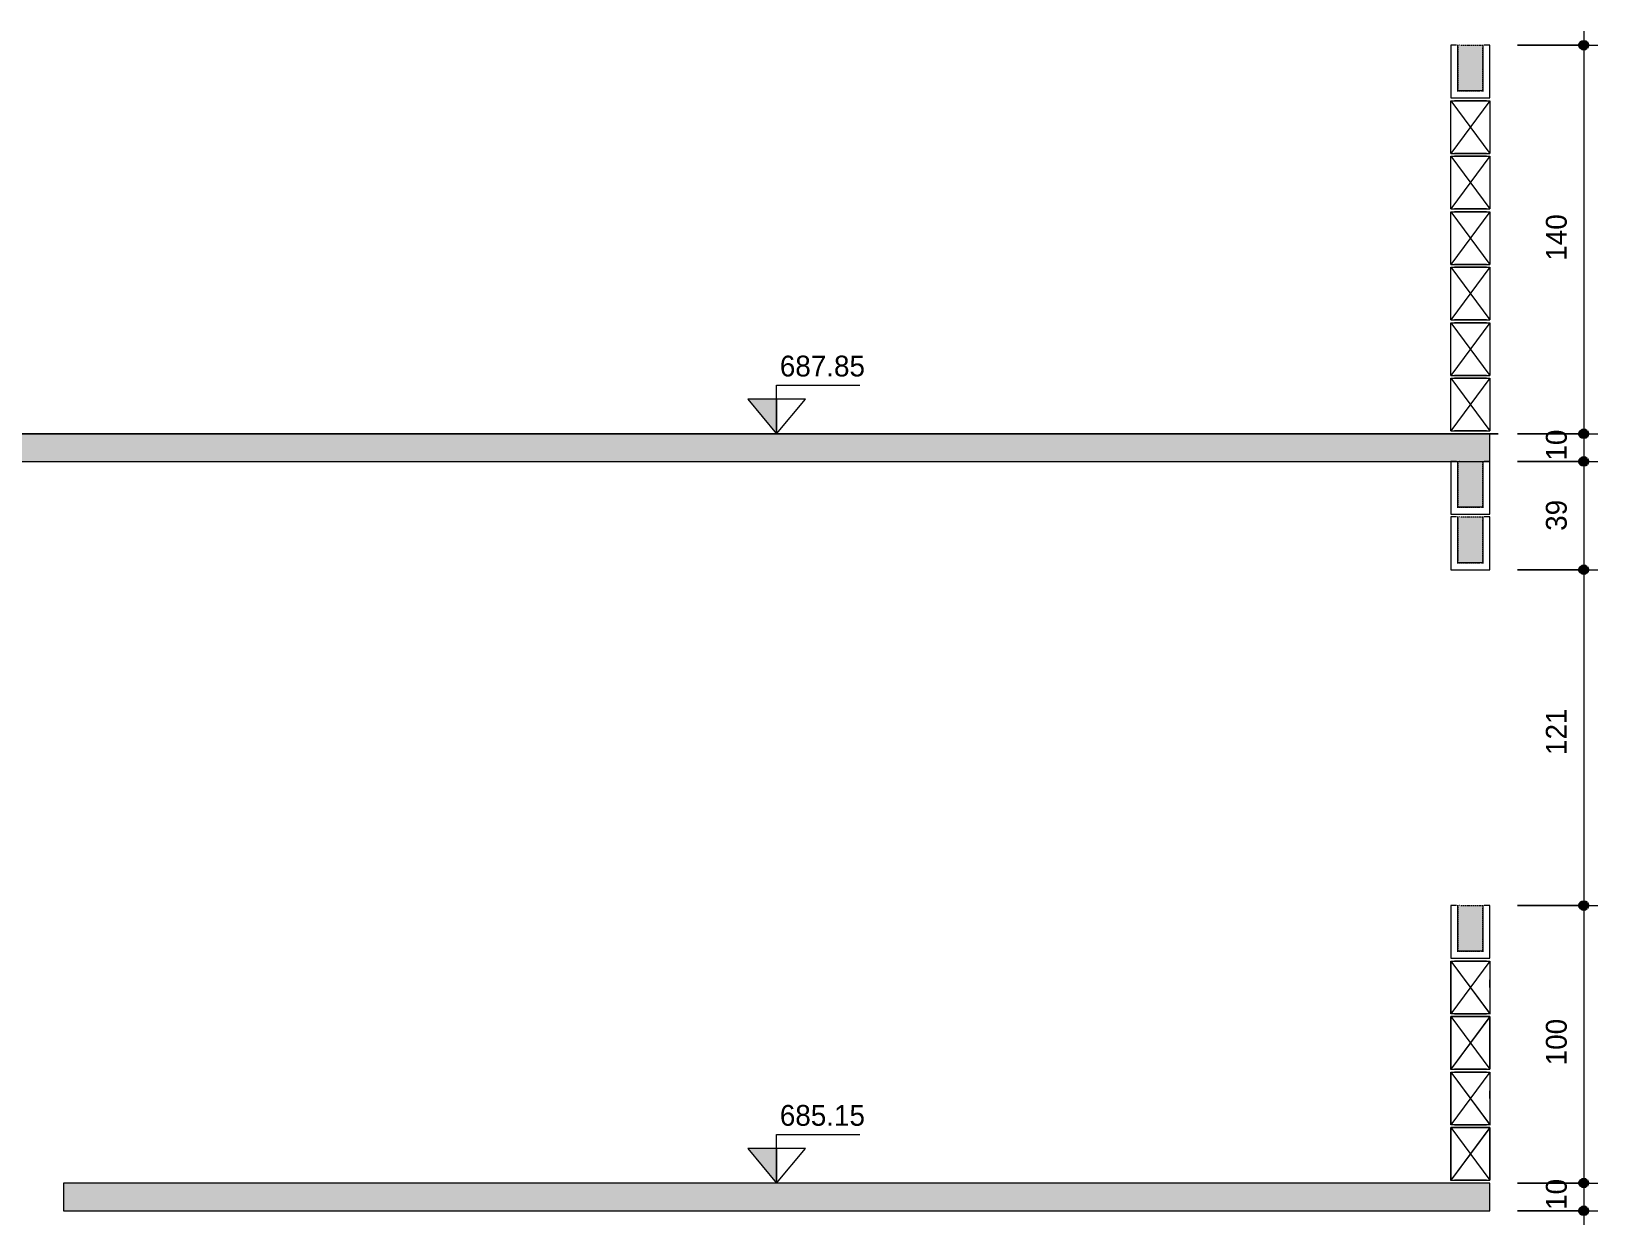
# Model space of a CAD drawing. Header units: centimetres. Extents: x 170 to 15941, y -2277 to 8860.
# Drawn here: x 13114 to 13679, y 1875 to 2305 of the extents above; entities that cross this region are included whole.
import ezdxf

# ---------------------------------------------------------------- set-up
doc = ezdxf.new("R2010")
doc.units = ezdxf.units.CM
doc.linetypes.add('Pontilhada', pattern=[0.6, 0, -0.6])
for name, color, linetype, lineweight, true_color in [('A-ANNO-DIMS-1', 1, 'Continuous', 9, 0xff0000), ('A-FLOR-1', 251, 'Continuous', 9, 0x505050), ('ARQ', 9, 'Continuous', 9, 0xc0c0c0), ('GAR-ARQ-EX-1007-COBB2-R03-LIMPA_dwg-1', 9, 'Continuous', 9, 0xc0c0c0), ('S-BEAM-3', 7, 'Pontilhada', 9, 0xffffff), ('S-BEAM-4', 9, 'Pontilhada', 9, 0xc0c0c0)]:
    doc.layers.add(name, color=color, linetype=linetype, lineweight=lineweight, true_color=true_color)
for name, color, linetype, lineweight in [('A-ANNO-DIMS-50', 7, 'Continuous', 9), ('A-FLOR-2', 7, 'Continuous', 20), ('G-ANNO-DIMS', 7, 'Continuous', 9), ('G-ANNO-TEXT', 7, 'Continuous', 9), ('S-BEAM', 7, 'Continuous', 9), ('S-BEAM-1', 7, 'Continuous', 13)]:
    doc.layers.add(name, color=color, linetype=linetype, lineweight=lineweight)
doc.styles.add('Bahnschrift_7', font='', dxfattribs={"height": 7.5})
doc.styles.get('Bahnschrift_7').set_extended_font_data('Bahnschrift')
doc.dimstyles.new('COTA_LINEAR_3', dxfattribs={"dimscale": 30.48, "dimtxt": 8.33133, "dimasz": 0.393701, "dimexe": 0.164042, "dimexo": 0.328084, "dimgap": 0.131234, "dimtad": 1, "dimdec": 0, "dimzin": 0, "dimdsep": 46, "dimtxsty": 'Bahnschrift_7', "dimblk1": 'DOTSMALL', "dimblk2": 'DOTSMALL', "dimsah": 1, "dimcen": 0.09, "dimdle": 0.164042, "dimazin": 0, "dimtfac": 1, "dimtdec": 4, "dimtix": 1, "dimtmove": 0, "dimatfit": 3, "dimfxl": 1, "dimtvp": 1, "dimtolj": 1, "dimtzin": 0, "dimarcsym": 2})

# ---------------------------------------------------------------- blocks, each defined once
blk = doc.blocks.new('LEONE - BLOCO 14X39X1 - LEONE - BLOCO 14X39X19-2886981-CORTE B-COB')
at = {"layer": 'S-BEAM-1'}
for p, q in [((25.24, 2180), (39.24, 2161)), ((39.24, 2180), (25.24, 2161)), ((25.24, 2161), (25.24, 2180)), ((25.24, 2180), (39.24, 2180)), ((37.99, 2180), (26.49, 2180)), ((39.24, 2180), (39.24, 2161)), ((25.24, 2161), (39.24, 2161))]:
    blk.add_line(p, q, dxfattribs=at)
blk = doc.blocks.new('LEONE - BLOCO 14X39X1 - LEONE - BLOCO 14X39X19-V62-CORTE B-COB')
at = {"layer": 'S-BEAM-1'}
for p, q in [((25.24, 2180), (39.24, 2161)), ((39.24, 2180), (25.24, 2161)), ((25.24, 2161), (25.24, 2180)), ((25.24, 2180), (39.24, 2180)), ((26.49, 2180), (37.99, 2180)), ((39.24, 2180), (39.24, 2161)), ((37.99, 2161), (26.49, 2161))]:
    blk.add_line(p, q, dxfattribs=at)
blk = doc.blocks.new('LEONE - BLOCO 14X39X1 - LEONE - BLOCO 14X39X19-V61-CORTE B-COB')
at = {"layer": 'S-BEAM-1'}
for p, q in [((25.24, 2180), (39.24, 2161)), ((39.24, 2180), (25.24, 2161)), ((25.24, 2161), (25.24, 2180)), ((25.24, 2180), (39.24, 2180)), ((37.99, 2180), (26.49, 2180)), ((26.49, 2180), (37.99, 2180)), ((39.24, 2180), (39.24, 2161)), ((25.24, 2161), (39.24, 2161)), ((37.99, 2161), (26.49, 2161))]:
    blk.add_line(p, q, dxfattribs=at)
blk = doc.blocks.new('GAR-ARQ-EX-1007-COBB2-R03-LIMPA_dwg-3083485-CORTE B-COB')
at = {"layer": 'ARQ'}
for p, q in [((-577.76, 2160), (-574.76, 2160)), ((-574.76, 2160), (-577.76, 2160)), ((42.24, 2160), (-577.76, 2160)), ((-577.76, 2160), (-574.76, 2160)), ((-560.76, 2160), (-560.26, 2160)), ((-560.26, 2160), (-560.76, 2160)), ((-560.76, 2160), (-560.26, 2160)), ((-560.26, 2160), (-175.26, 2160)), ((-445.26, 2160), (-560.26, 2160)), ((-435.26, 2160), (-560.26, 2160)), ((-555.26, 2160), (-266.26, 2160)), ((-266.26, 2160), (-550.26, 2160)), ((-512.76, 2160), (807.24, 2160)), ((-292.76, 2160), (-512.76, 2160)), ((-495.76, 2160), (-295.76, 2160)), ((-295.76, 2160), (-495.76, 2160)), ((787.24, 2160), (-492.76, 2160)), ((-492.76, 2160), (-292.76, 2160)), ((57.24, 2160), (-477.76, 2160)), ((-477.76, 2160), (-277.76, 2160)), ((-277.76, 2160), (-477.76, 2160)), ((-477.76, 2160), (132.24, 2160)), ((-445.26, 2160), (-295.76, 2160)), ((-435.26, 2160), (-440.26, 2160)), ((-295.76, 2160), (-440.26, 2160)), ((-295.76, 2160), (-435.26, 2160)), ((-295.26, 2160), (-295.26, 2160)), ((7.72, 2160), (-163.76, 2160)), ((-158.76, 2160), (23.24, 2160)), ((-148.41, 2160), (23.24, 2160)), ((162.24, 2160), (772.24, 2160)), ((772.24, 2160), (572.24, 2160)), ((572.24, 2160), (772.24, 2160)), ((807.24, 2160), (587.24, 2160)), ((587.24, 2160), (787.24, 2160)), ((790.24, 2160), (590.24, 2160)), ((590.24, 2160), (790.24, 2160))]:
    blk.add_line(p, q, dxfattribs=at)
blk = doc.blocks.new('LEONE - BLOCO 14x34x19 - LEONE - BLOCO 14x34x19-V75-CORTE B-COB')
at = {"layer": 'S-BEAM-1'}
for p, q in [((790.24, 1910), (804.24, 1891)), ((790.24, 1910), (790.24, 1891)), ((804.24, 1910), (790.24, 1910)), ((790.24, 1910), (804.24, 1891)), ((790.24, 1910), (804.24, 1891)), ((790.24, 1910), (790.24, 1890.8)), ((804.24, 1909.9), (790.24, 1891)), ((804.24, 1909.9), (790.24, 1891)), ((804.24, 1909.9), (790.36, 1891.16)), ((791.49, 1910), (802.99, 1910)), ((802.99, 1910), (791.49, 1910)), ((804.24, 1891), (804.24, 1910)), ((804.24, 1909.9), (804.24, 1891)), ((804.24, 1891), (804.24, 1909.9)), ((790.24, 1900.5), (790.24, 1903.25)), ((804.24, 1900.5), (804.24, 1903.25)), ((790.24, 1900.5), (790.24, 1897.75)), ((804.24, 1900.5), (804.24, 1897.75)), ((790.24, 1891), (804.24, 1891)), ((802.99, 1891), (791.49, 1891)), ((791.49, 1891), (802.99, 1891))]:
    blk.add_line(p, q, dxfattribs=at)
blk = doc.blocks.new('LEONE - BLOCO 14x34x19 - LEONE - BLOCO 14x34x19-V76-CORTE B-COB')
at = {"layer": 'S-BEAM-1'}
for p, q in [((790.24, 1910), (804.24, 1891)), ((790.24, 1910), (790.24, 1891)), ((804.24, 1910), (790.24, 1910)), ((790.24, 1910), (804.24, 1891)), ((790.24, 1910), (790.24, 1890.8)), ((804.24, 1909.9), (790.24, 1891)), ((804.24, 1909.9), (790.36, 1891.16)), ((802.99, 1910), (791.49, 1910)), ((804.24, 1891), (804.24, 1910)), ((804.24, 1891), (804.24, 1909.9)), ((790.24, 1900.5), (790.24, 1903.25)), ((804.24, 1900.5), (804.24, 1903.25)), ((790.24, 1900.5), (790.24, 1897.75)), ((804.24, 1900.5), (804.24, 1897.75)), ((790.24, 1891), (804.24, 1891)), ((791.49, 1891), (802.99, 1891))]:
    blk.add_line(p, q, dxfattribs=at)
blk = doc.blocks.new('LEONE - BLOCO 14x34x19 - LEONE - BLOCO 14x34x19-V77-CORTE B-COB')
at = {"layer": 'S-BEAM-1'}
for p, q in [((804.24, 1930), (790.24, 1911)), ((790.24, 1911), (790.24, 1930)), ((790.24, 1930), (804.24, 1930)), ((804.24, 1930), (790.24, 1911)), ((790.24, 1929.9), (804.24, 1911)), ((790.24, 1929.9), (804.12, 1911.16)), ((790.24, 1911), (790.24, 1929.9)), ((791.49, 1930), (802.99, 1930)), ((804.24, 1930), (804.24, 1911)), ((804.24, 1930), (804.24, 1910.8)), ((790.24, 1920.5), (790.24, 1923.25)), ((790.24, 1920.5), (790.24, 1917.75)), ((804.24, 1920.5), (804.24, 1923.25)), ((804.24, 1920.5), (804.24, 1917.75)), ((804.24, 1911), (790.24, 1911)), ((802.99, 1911), (791.49, 1911))]:
    blk.add_line(p, q, dxfattribs=at)
blk = doc.blocks.new('LEONE - BLOCO 14x34x19 - LEONE - BLOCO 14x34x19-V78-CORTE B-COB')
at = {"layer": 'S-BEAM-1'}
for p, q in [((804.24, 1930), (790.24, 1911)), ((790.24, 1911), (790.24, 1930)), ((790.24, 1930), (804.24, 1930)), ((804.24, 1930), (790.24, 1911)), ((804.24, 1930), (790.24, 1911)), ((790.24, 1929.9), (804.24, 1911)), ((790.24, 1929.9), (804.24, 1911)), ((790.24, 1929.9), (790.24, 1911)), ((790.24, 1929.9), (804.12, 1911.16)), ((790.24, 1911), (790.24, 1929.9)), ((802.99, 1930), (791.49, 1930)), ((791.49, 1930), (802.99, 1930)), ((804.24, 1930), (804.24, 1911)), ((804.24, 1930), (804.24, 1910.8)), ((790.24, 1920.5), (790.24, 1923.25)), ((790.24, 1920.5), (790.24, 1917.75)), ((804.24, 1920.5), (804.24, 1923.25)), ((804.24, 1920.5), (804.24, 1917.75)), ((804.24, 1911), (790.24, 1911)), ((791.49, 1911), (802.99, 1911)), ((802.99, 1911), (791.49, 1911))]:
    blk.add_line(p, q, dxfattribs=at)
blk = doc.blocks.new('LEONE - BLOCO 14x34x19 - LEONE - BLOCO 14x34x19-541693-CORTE B-COB')
at = {"layer": 'S-BEAM-1'}
for p, q in [((-160.76, 2180), (-174.76, 2161)), ((-174.76, 2161), (-174.76, 2180)), ((-174.76, 2180), (-160.76, 2180)), ((-160.76, 2180), (-174.76, 2161)), ((-174.76, 2179.9), (-160.76, 2161)), ((-174.76, 2179.9), (-160.76, 2161)), ((-174.76, 2179.9), (-174.76, 2161)), ((-162.01, 2180), (-173.51, 2180)), ((-160.76, 2180), (-160.76, 2161)), ((-160.76, 2161), (-174.76, 2161)), ((-173.51, 2161), (-162.01, 2161))]:
    blk.add_line(p, q, dxfattribs=at)
blk = doc.blocks.new('LEONE - BLOCO CANALETA 14X39X2 - LEONE - BLOCO CANALETA 14X39X19-V66-CORTE B-COB')
at = {"layer": 'S-BEAM'}
for p, q in [((25.24, 2650), (25.24, 2631)), ((27.24, 2650), (25.24, 2650)), ((27.74, 2633.5), (27.74, 2650)), ((36.74, 2650), (36.74, 2633.5)), ((39.24, 2650), (37.24, 2650)), ((39.24, 2631), (39.24, 2650)), ((25.24, 2631), (39.24, 2631)), ((36.74, 2633.5), (27.74, 2633.5))]:
    blk.add_line(p, q, dxfattribs=at)
blk = doc.blocks.new('LEONE - BARRA GRAUTE CANALETA - LEONE - BARRA GRAUTE CANALETA-V70-CORTE B-COB')
at = {"layer": 'S-BEAM-4'}
blk.add_hatch(color=256, dxfattribs=at).paths.add_polyline_path([(-263.26, 2633.5), (-263.26, 2650), (-272.26, 2650), (-272.26, 2633.5)])
at = {"layer": 'S-BEAM-3'}
for p, q in [((-263.26, 2650), (-272.26, 2650)), ((-272.26, 2650), (-272.26, 2633.5)), ((-263.26, 2633.5), (-263.26, 2650)), ((-272.26, 2633.5), (-263.26, 2633.5))]:
    blk.add_line(p, q, dxfattribs=at)
blk = doc.blocks.new('LEONE - BLOCO CANALETA 14X39X2 - LEONE - BLOCO CANALETA 14X39X19-V79-CORTE B-COB')
at = {"layer": 'S-BEAM'}
for p, q in [((790.24, 2130), (790.24, 2111)), ((792.24, 2130), (790.24, 2130)), ((804.24, 2130), (802.24, 2130)), ((804.24, 2111), (804.24, 2130)), ((790.24, 2111), (804.24, 2111))]:
    blk.add_line(p, q, dxfattribs=at)
blk = doc.blocks.new('LEONE - BARRA GRAUTE CANALETA - LEONE - BARRA GRAUTE CANALETA-384534-CORTE B-COB')
at = {"layer": 'S-BEAM-4'}
blk.add_hatch(color=256, dxfattribs=at).paths.add_polyline_path([(-563.26, 2633.5), (-563.26, 2650), (-572.26, 2650), (-572.26, 2633.5)])
at = {"layer": 'S-BEAM-3'}
for p, q in [((-563.26, 2650), (-572.26, 2650)), ((-572.26, 2650), (-572.26, 2633.5)), ((-563.26, 2633.5), (-563.26, 2650)), ((-572.26, 2633.5), (-563.26, 2633.5))]:
    blk.add_line(p, q, dxfattribs=at)
blk = doc.blocks.new('LEONE - BLOCO CANALETA 14X39X2 - LEONE - BLOCO CANALETA 14X39X19-2679375-CORTE B-COB')
at = {"layer": 'S-BEAM'}
for p, q in [((25.24, 2650), (25.24, 2631)), ((39.24, 2631), (39.24, 2650)), ((25.24, 2631), (39.24, 2631))]:
    blk.add_line(p, q, dxfattribs=at)
blk = doc.blocks.new('LEONE - BLOCO CANALETA 14X39X3 - LEONE - BLOCO CANALETA 14X39X19-2926685-CORTE B-COB')
at = {"layer": 'S-BEAM'}
for p, q in [((790.24, 1990), (790.24, 1971)), ((792.24, 1990), (790.24, 1990)), ((792.74, 1973.5), (792.74, 1990)), ((801.74, 1990), (801.74, 1973.5)), ((804.24, 1990), (802.24, 1990)), ((804.24, 1971), (804.24, 1990)), ((790.24, 1971), (804.24, 1971)), ((801.74, 1973.5), (792.74, 1973.5))]:
    blk.add_line(p, q, dxfattribs=at)
blk = doc.blocks.new('LEONE - BARRA GRAUTE CANALETA - LEONE - BARRA GRAUTE CANALETA-V80-CORTE B-COB')
at = {"layer": 'S-BEAM-3'}
for p, q in [((801.74, 1990), (792.74, 1990)), ((792.74, 1990), (792.74, 1973.5)), ((801.74, 1973.5), (801.74, 1990)), ((792.74, 1973.5), (801.74, 1973.5))]:
    blk.add_line(p, q, dxfattribs=at)
blk = doc.blocks.new('LEONE - BLOCO CANALETA 14X39X3 - LEONE - BLOCO CANALETA 14X39X19-V81-CORTE B-COB')
at = {"layer": 'S-BEAM'}
for p, q in [((790.24, 1990), (790.24, 1971)), ((792.24, 1990), (790.24, 1990)), ((804.24, 1990), (802.24, 1990)), ((804.24, 1971), (804.24, 1990)), ((790.24, 1971), (804.24, 1971))]:
    blk.add_line(p, q, dxfattribs=at)
blk = doc.blocks.new('LEONE - BARRA GRAUTE CANALETA - LEONE - BARRA GRAUTE CANALETA-V82-CORTE B-COB')
at = {"layer": 'S-BEAM-4'}
blk.add_hatch(color=256, dxfattribs=at).paths.add_polyline_path([(801.74, 1973.5), (801.74, 1990), (792.74, 1990), (792.74, 1973.5)])
at = {"layer": 'S-BEAM-3'}
for p, q in [((801.74, 1990), (792.74, 1990)), ((792.74, 1990), (792.74, 1973.5)), ((801.74, 1973.5), (801.74, 1990)), ((792.74, 1973.5), (801.74, 1973.5))]:
    blk.add_line(p, q, dxfattribs=at)
blk = doc.blocks.new('LEONE - BARRA GRAUTE CANALETA - LEONE - BARRA GRAUTE CANALETA-V87-CORTE B-COB')
at = {"layer": 'S-BEAM-4'}
blk.add_hatch(color=256, dxfattribs=at).paths.add_polyline_path([(801.74, 2283.5), (801.74, 2300), (792.74, 2300), (792.74, 2283.5)])
at = {"layer": 'S-BEAM-3'}
for p, q in [((801.74, 2300), (792.74, 2300)), ((792.74, 2300), (792.74, 2283.5)), ((801.74, 2283.5), (801.74, 2300)), ((792.74, 2283.5), (801.74, 2283.5))]:
    blk.add_line(p, q, dxfattribs=at)
blk = doc.blocks.new('DIMBLOCK499-CORTE B-COB')
at = {"layer": 'A-ANNO-DIMS-50', "lineweight": 35, "true_color": 0xff0000}
h = blk.add_hatch(color=1, dxfattribs=at)
edge = h.paths.add_edge_path()
edge.add_arc((13673.82, 2300), 1.5, 0, 360)
h = blk.add_hatch(color=1, dxfattribs=at)
edge = h.paths.add_edge_path()
edge.add_arc((13673.82, 2160), 1.5, 0, 360)
at = {"layer": 'A-ANNO-DIMS-50', "color": 1, "true_color": 0xff0000}
for p, q in [((13673.82, 2305), (13673.82, 2160)), ((13649.96, 2300), (13678.82, 2300)), ((13673.82, 2300), (13649.96, 2300)), ((13649.96, 2160), (13678.82, 2160)), ((13673.82, 2160), (13649.96, 2160))]:
    blk.add_line(p, q, dxfattribs=at)
at = {"layer": 'A-ANNO-DIMS-50', "color": 1, "lineweight": 35, "true_color": 0xff0000}
for centre in [(13673.82, 2300), (13673.82, 2160)]:
    blk.add_circle(centre, 1.5, dxfattribs=at)
at = {"layer": 'A-ANNO-DIMS-50', "color": 0, "insert": (13660.17, 2222.36), "char_height": 7.5, "width": 18.3289, "attachment_point": 1, "rotation": 90, "line_spacing_factor": 1.009858, "style": 'Bahnschrift_7'}
blk.add_mtext('140', dxfattribs=at)
blk = doc.blocks.new('_DotSmall')
at = {"color": 0, "linetype": 'ByBlock', "const_width": 0.5}
blk.add_lwpolyline([(-0.0625, 0, 1), (0.0625, 0, 1)], format="xyb", close=True, dxfattribs=at)
blk = doc.blocks.new('DIMBLOCK500-CORTE B-COB')
at = {"layer": 'A-ANNO-DIMS-50', "lineweight": 35, "true_color": 0xff0000}
h = blk.add_hatch(color=1, dxfattribs=at)
edge = h.paths.add_edge_path()
edge.add_arc((13673.82, 2160), 1.5, 0, 360)
h = blk.add_hatch(color=1, dxfattribs=at)
edge = h.paths.add_edge_path()
edge.add_arc((13673.82, 2150), 1.5, 0, 360)
at = {"layer": 'A-ANNO-DIMS-50', "color": 1, "true_color": 0xff0000}
for p, q in [((13649.96, 2160), (13678.82, 2160)), ((13673.82, 2160), (13649.96, 2160)), ((13673.82, 2160), (13673.82, 2150)), ((13649.96, 2150), (13678.82, 2150)), ((13673.82, 2150), (13649.96, 2150))]:
    blk.add_line(p, q, dxfattribs=at)
at = {"layer": 'A-ANNO-DIMS-50', "color": 1, "lineweight": 35, "true_color": 0xff0000}
for centre in [(13673.82, 2160), (13673.82, 2150)]:
    blk.add_circle(centre, 1.5, dxfattribs=at)
at = {"layer": 'A-ANNO-DIMS-50', "color": 0, "insert": (13660.17, 2150.33), "char_height": 7.5, "width": 11.2094, "attachment_point": 1, "rotation": 90, "line_spacing_factor": 1.009858, "style": 'Bahnschrift_7'}
blk.add_mtext('10', dxfattribs=at)
blk = doc.blocks.new('DIMBLOCK501-CORTE B-COB')
at = {"layer": 'A-ANNO-DIMS-50', "lineweight": 35, "true_color": 0xff0000}
h = blk.add_hatch(color=1, dxfattribs=at)
edge = h.paths.add_edge_path()
edge.add_arc((13673.82, 2150), 1.5, 0, 360)
h = blk.add_hatch(color=1, dxfattribs=at)
edge = h.paths.add_edge_path()
edge.add_arc((13673.82, 2111), 1.5, 0, 360)
at = {"layer": 'A-ANNO-DIMS-50', "color": 1, "true_color": 0xff0000}
for p, q in [((13649.96, 2150), (13678.82, 2150)), ((13673.82, 2150), (13649.96, 2150)), ((13673.82, 2150), (13673.82, 2111)), ((13649.96, 2111), (13678.82, 2111)), ((13673.82, 2111), (13649.96, 2111))]:
    blk.add_line(p, q, dxfattribs=at)
at = {"layer": 'A-ANNO-DIMS-50', "color": 1, "lineweight": 35, "true_color": 0xff0000}
for centre in [(13673.82, 2150), (13673.82, 2111)]:
    blk.add_circle(centre, 1.5, dxfattribs=at)
at = {"layer": 'A-ANNO-DIMS-50', "color": 0, "insert": (13660.17, 2125.01), "char_height": 7.5, "width": 13.1787, "attachment_point": 1, "rotation": 90, "line_spacing_factor": 1.009858, "style": 'Bahnschrift_7'}
blk.add_mtext('39', dxfattribs=at)
blk = doc.blocks.new('DIMBLOCK502-CORTE B-COB')
at = {"layer": 'A-ANNO-DIMS-50', "lineweight": 35, "true_color": 0xff0000}
h = blk.add_hatch(color=1, dxfattribs=at)
edge = h.paths.add_edge_path()
edge.add_arc((13673.82, 2111), 1.5, 0, 360)
h = blk.add_hatch(color=1, dxfattribs=at)
edge = h.paths.add_edge_path()
edge.add_arc((13673.82, 1990), 1.5, 0, 360)
at = {"layer": 'A-ANNO-DIMS-50', "color": 1, "true_color": 0xff0000}
for p, q in [((13649.96, 2111), (13678.82, 2111)), ((13673.82, 2111), (13649.96, 2111)), ((13673.82, 2111), (13673.82, 1990)), ((13649.96, 1990), (13678.82, 1990)), ((13673.82, 1990), (13649.96, 1990))]:
    blk.add_line(p, q, dxfattribs=at)
at = {"layer": 'A-ANNO-DIMS-50', "color": 1, "lineweight": 35, "true_color": 0xff0000}
for centre in [(13673.82, 2111), (13673.82, 1990)]:
    blk.add_circle(centre, 1.5, dxfattribs=at)
at = {"layer": 'A-ANNO-DIMS-50', "color": 0, "insert": (13660.17, 2044.25), "char_height": 7.5, "width": 14.9964, "attachment_point": 1, "rotation": 90, "line_spacing_factor": 1.009858, "style": 'Bahnschrift_7'}
blk.add_mtext('121', dxfattribs=at)
blk = doc.blocks.new('DIMBLOCK503-CORTE B-COB')
at = {"layer": 'A-ANNO-DIMS-50', "lineweight": 35, "true_color": 0xff0000}
h = blk.add_hatch(color=1, dxfattribs=at)
edge = h.paths.add_edge_path()
edge.add_arc((13673.82, 1990), 1.5, 0, 360)
h = blk.add_hatch(color=1, dxfattribs=at)
edge = h.paths.add_edge_path()
edge.add_arc((13673.82, 1890), 1.5, 0, 360)
at = {"layer": 'A-ANNO-DIMS-50', "color": 1, "true_color": 0xff0000}
for p, q in [((13649.96, 1990), (13678.82, 1990)), ((13673.82, 1990), (13649.96, 1990)), ((13673.82, 1990), (13673.82, 1890)), ((13649.96, 1890), (13678.82, 1890)), ((13673.82, 1890), (13649.96, 1890))]:
    blk.add_line(p, q, dxfattribs=at)
at = {"layer": 'A-ANNO-DIMS-50', "color": 1, "lineweight": 35, "true_color": 0xff0000}
for centre in [(13673.82, 1990), (13673.82, 1890)]:
    blk.add_circle(centre, 1.5, dxfattribs=at)
at = {"layer": 'A-ANNO-DIMS-50', "color": 0, "insert": (13660.17, 1932.43), "char_height": 7.5, "width": 18.1774, "attachment_point": 1, "rotation": 90, "line_spacing_factor": 1.009858, "style": 'Bahnschrift_7'}
blk.add_mtext('100', dxfattribs=at)
blk = doc.blocks.new('DIMBLOCK504-CORTE B-COB')
at = {"layer": 'A-ANNO-DIMS-50', "lineweight": 35, "true_color": 0xff0000}
h = blk.add_hatch(color=1, dxfattribs=at)
edge = h.paths.add_edge_path()
edge.add_arc((13673.82, 1890), 1.5, 0, 360)
h = blk.add_hatch(color=1, dxfattribs=at)
edge = h.paths.add_edge_path()
edge.add_arc((13673.82, 1880), 1.5, 0, 360)
at = {"layer": 'A-ANNO-DIMS-50', "color": 1, "true_color": 0xff0000}
for p, q in [((13649.96, 1890), (13678.82, 1890)), ((13673.82, 1890), (13649.96, 1890)), ((13673.82, 1890), (13673.82, 1875)), ((13649.96, 1880), (13678.82, 1880)), ((13673.82, 1880), (13649.96, 1880))]:
    blk.add_line(p, q, dxfattribs=at)
at = {"layer": 'A-ANNO-DIMS-50', "color": 1, "lineweight": 35, "true_color": 0xff0000}
for centre in [(13673.82, 1890), (13673.82, 1880)]:
    blk.add_circle(centre, 1.5, dxfattribs=at)
at = {"layer": 'A-ANNO-DIMS-50', "color": 0, "insert": (13660.17, 1880.33), "char_height": 7.5, "width": 11.2094, "attachment_point": 1, "rotation": 90, "line_spacing_factor": 1.009858, "style": 'Bahnschrift_7'}
blk.add_mtext('10', dxfattribs=at)
blk = doc.blocks.new('Elevações de ponto - Cabeça de nível - corte-3478671-CORTE B-COB')
at = {"layer": 'G-ANNO-DIMS'}
blk.add_hatch(color=256, dxfattribs=at).paths.add_polyline_path([(-462.56, 2672.5), (-462.56, 2660), (-472.95, 2672.5)])
for p, q in [((-462.56, 2677.5), (-432.56, 2677.5)), ((-462.56, 2672.5), (-462.56, 2677.5)), ((-472.95, 2672.5), (-462.56, 2660)), ((-462.56, 2672.5), (-472.95, 2672.5)), ((-472.95, 2672.5), (-462.56, 2660)), ((-462.56, 2672.5), (-462.56, 2660)), ((-462.56, 2660), (-452.17, 2672.5)), ((-452.17, 2672.5), (-462.56, 2672.5)), ((-462.56, 2660), (-462.56, 2672.5))]:
    blk.add_line(p, q, dxfattribs=at)

msp = doc.modelspace()

# ---------------------------------------------------------------- hatches: boundary and pattern name
at = {"layer": 'A-FLOR-1'}
h = msp.add_hatch(color=256, dxfattribs=at)
h.paths.add_polyline_path([(12263.46, 2150), (12274.96, 2150), (12274.96, 2160), (12260.96, 2160), (12260.96, 2150)])
h.paths.add_polyline_path([(13639.96, 2150), (13639.96, 2160), (12860.96, 2160), (12860.96, 2150), (12951.65, 2150)])
h.paths.add_polyline_path([(12539.96, 2150), (12674.96, 2150), (12674.96, 2160), (12539.96, 2160)])
h = msp.add_hatch(color=256, dxfattribs=at)
h.paths.add_polyline_path([(12674.96, 1880), (12674.96, 1890), (12539.96, 1890), (12539.96, 1880)])
h.paths.add_polyline_path([(12274.96, 1880), (12274.96, 1890), (12260.96, 1890), (12260.96, 1880), (12272.46, 1880)])
h.paths.add_polyline_path([(13125.96, 1880), (13639.96, 1880), (13639.96, 1890), (13125.96, 1890)])
h.paths.add_polyline_path([(13059.96, 1880), (13059.96, 1890), (12860.96, 1890), (12860.96, 1880), (12951.65, 1880)])

# ---------------------------------------------------------------- linework, layer by layer
at = {"layer": 'A-FLOR-2'}
for p, q in [((13639.96, 2160), (12860.96, 2160)), ((13639.96, 2150), (13639.96, 2160)), ((12860.96, 2150), (13639.96, 2150)), ((13639.96, 1890), (13125.96, 1890)), ((13125.96, 1890), (13125.96, 1880)), ((13639.96, 1880), (13639.96, 1890)), ((13125.96, 1880), (13639.96, 1880))]:
    msp.add_line(p, q, dxfattribs=at)

# ---------------------------------------------------------------- block references
at = {"layer": 'G-ANNO-DIMS'}
for p in [(13845.5, -500), (13845.5, -770)]:
    msp.add_blockref('Elevações de ponto - Cabeça de nível - corte-3478671-CORTE B-COB', p, dxfattribs=at)
at = {"layer": 'GAR-ARQ-EX-1007-COBB2-R03-LIMPA_dwg-1'}
msp.add_blockref('GAR-ARQ-EX-1007-COBB2-R03-LIMPA_dwg-3083485-CORTE B-COB', (12835.72, 0), dxfattribs=at)
at = {"layer": 'S-BEAM'}
for name, p in [('LEONE - BLOCO CANALETA 14X39X3 - LEONE - BLOCO CANALETA 14X39X19-V81-CORTE B-COB', (12835.72, 310)), ('LEONE - BLOCO CANALETA 14X39X3 - LEONE - BLOCO CANALETA 14X39X19-2926685-CORTE B-COB', (12835.72, 310)), ('LEONE - BLOCO 14X39X1 - LEONE - BLOCO 14X39X19-2886981-CORTE B-COB', (13600.72, 100)), ('LEONE - BLOCO 14X39X1 - LEONE - BLOCO 14X39X19-V61-CORTE B-COB', (13600.72, 100)), ('LEONE - BLOCO 14X39X1 - LEONE - BLOCO 14X39X19-2886981-CORTE B-COB', (13600.72, 80)), ('LEONE - BLOCO 14X39X1 - LEONE - BLOCO 14X39X19-2886981-CORTE B-COB', (13600.72, 60)), ('LEONE - BLOCO 14X39X1 - LEONE - BLOCO 14X39X19-V61-CORTE B-COB', (13600.72, 60)), ('LEONE - BLOCO 14X39X1 - LEONE - BLOCO 14X39X19-2886981-CORTE B-COB', (13600.72, 40)), ('LEONE - BLOCO 14X39X1 - LEONE - BLOCO 14X39X19-2886981-CORTE B-COB', (13600.72, 20)), ('LEONE - BLOCO 14X39X1 - LEONE - BLOCO 14X39X19-V61-CORTE B-COB', (13600.72, 20)), ('LEONE - BLOCO 14X39X1 - LEONE - BLOCO 14X39X19-2886981-CORTE B-COB', (13600.72, 0)), ('LEONE - BLOCO CANALETA 14X39X2 - LEONE - BLOCO CANALETA 14X39X19-V66-CORTE B-COB', (13600.72, -500)), ('LEONE - BLOCO CANALETA 14X39X2 - LEONE - BLOCO CANALETA 14X39X19-2679375-CORTE B-COB', (13600.72, -500)), ('LEONE - BLOCO CANALETA 14X39X2 - LEONE - BLOCO CANALETA 14X39X19-2679375-CORTE B-COB', (13600.72, -500)), ('LEONE - BLOCO CANALETA 14X39X2 - LEONE - BLOCO CANALETA 14X39X19-V66-CORTE B-COB', (13600.72, -520)), ('LEONE - BLOCO CANALETA 14X39X2 - LEONE - BLOCO CANALETA 14X39X19-V79-CORTE B-COB', (12835.72, 0)), ('LEONE - BLOCO CANALETA 14X39X3 - LEONE - BLOCO CANALETA 14X39X19-2926685-CORTE B-COB', (12835.72, 0)), ('LEONE - BLOCO CANALETA 14X39X3 - LEONE - BLOCO CANALETA 14X39X19-V81-CORTE B-COB', (12835.72, 0)), ('LEONE - BLOCO CANALETA 14X39X3 - LEONE - BLOCO CANALETA 14X39X19-2926685-CORTE B-COB', (12835.72, 0)), ('LEONE - BLOCO 14x34x19 - LEONE - BLOCO 14x34x19-V78-CORTE B-COB', (12835.72, 40)), ('LEONE - BLOCO 14x34x19 - LEONE - BLOCO 14x34x19-541693-CORTE B-COB', (13800.72, -210)), ('LEONE - BLOCO 14x34x19 - LEONE - BLOCO 14x34x19-V75-CORTE B-COB', (12835.72, 40)), ('LEONE - BLOCO 14x34x19 - LEONE - BLOCO 14x34x19-V76-CORTE B-COB', (12835.72, 40)), ('LEONE - BLOCO 14x34x19 - LEONE - BLOCO 14x34x19-V78-CORTE B-COB', (12835.72, 0)), ('LEONE - BLOCO 14x34x19 - LEONE - BLOCO 14x34x19-541693-CORTE B-COB', (13800.72, -250)), ('LEONE - BLOCO 14x34x19 - LEONE - BLOCO 14x34x19-V75-CORTE B-COB', (12835.72, 0)), ('LEONE - BLOCO 14x34x19 - LEONE - BLOCO 14x34x19-V76-CORTE B-COB', (12835.72, 0))]:
    msp.add_blockref(name, p, dxfattribs=at)
at = {"layer": 'S-BEAM-1'}
for name, p in [('LEONE - BLOCO 14X39X1 - LEONE - BLOCO 14X39X19-V62-CORTE B-COB', (13600.72, 100)), ('LEONE - BLOCO 14X39X1 - LEONE - BLOCO 14X39X19-V62-CORTE B-COB', (13600.72, 80)), ('LEONE - BLOCO 14X39X1 - LEONE - BLOCO 14X39X19-V62-CORTE B-COB', (13600.72, 60)), ('LEONE - BLOCO 14X39X1 - LEONE - BLOCO 14X39X19-V62-CORTE B-COB', (13600.72, 40)), ('LEONE - BLOCO 14X39X1 - LEONE - BLOCO 14X39X19-V62-CORTE B-COB', (13600.72, 20)), ('LEONE - BLOCO 14X39X1 - LEONE - BLOCO 14X39X19-V62-CORTE B-COB', (13600.72, 0)), ('LEONE - BLOCO 14x34x19 - LEONE - BLOCO 14x34x19-V77-CORTE B-COB', (12835.72, 40)), ('LEONE - BLOCO 14X39X1 - LEONE - BLOCO 14X39X19-V62-CORTE B-COB', (13600.72, -230)), ('LEONE - BLOCO 14x34x19 - LEONE - BLOCO 14x34x19-V77-CORTE B-COB', (12835.72, 0)), ('LEONE - BLOCO 14X39X1 - LEONE - BLOCO 14X39X19-V62-CORTE B-COB', (13600.72, -270))]:
    msp.add_blockref(name, p, dxfattribs=at)
at = {"layer": 'S-BEAM-3'}
for name, p in [('LEONE - BARRA GRAUTE CANALETA - LEONE - BARRA GRAUTE CANALETA-V87-CORTE B-COB', (12835.72, 0)), ('LEONE - BARRA GRAUTE CANALETA - LEONE - BARRA GRAUTE CANALETA-384534-CORTE B-COB', (14200.72, -500)), ('LEONE - BARRA GRAUTE CANALETA - LEONE - BARRA GRAUTE CANALETA-V70-CORTE B-COB', (13900.72, -520)), ('LEONE - BARRA GRAUTE CANALETA - LEONE - BARRA GRAUTE CANALETA-V80-CORTE B-COB', (12835.72, 0)), ('LEONE - BARRA GRAUTE CANALETA - LEONE - BARRA GRAUTE CANALETA-V82-CORTE B-COB', (12835.72, 0))]:
    msp.add_blockref(name, p, dxfattribs=at)

# ---------------------------------------------------------------- texts
at = {"layer": 'G-ANNO-DIMS', "char_height": 7.5, "attachment_point": 1, "line_spacing_factor": 1.009858, "style": 'Bahnschrift_7'}
for s, insert, width in [('21.60', (13387.03, 2188.09), 26.9926), ('18.90', (13386.78, 1918.09), 27.5925)]:
    msp.add_mtext(s, dxfattribs=dict(at, insert=insert, width=width))

# ---------------------------------------------------------------- dimensions: what is measured, and where the dimension line sits
at = {"layer": 'A-ANNO-DIMS-1'}
for base, p1, p2, override, picture, middle in [((13673.82, 2160), (13639.96, 2300), (13639.96, 2160), {"dimpost": '<>', "dimfxl": 140}, 'DIMBLOCK499-CORTE B-COB', (13665.99, 2230)), ((13673.82, 2150), (13639.96, 2160), (13639.96, 2150), {"dimpost": '<>', "dimfxl": 10}, 'DIMBLOCK500-CORTE B-COB', (13665.99, 2155)), ((13673.82, 2111), (13639.96, 2150), (13639.96, 2111), {"dimpost": '<>', "dimfxl": 39}, 'DIMBLOCK501-CORTE B-COB', (13665.99, 2130.5)), ((13673.82, 1990), (13639.96, 2111), (13639.96, 1990), {"dimpost": '<>', "dimfxl": 121}, 'DIMBLOCK502-CORTE B-COB', (13666.03, 2050.5)), ((13673.82, 1890), (13639.96, 1990), (13639.96, 1890), {"dimpost": '<>', "dimfxl": 100}, 'DIMBLOCK503-CORTE B-COB', (13665.99, 1940)), ((13673.82, 1880), (13639.96, 1890), (13639.96, 1880), {"dimpost": '<>', "dimfxl": 10}, 'DIMBLOCK504-CORTE B-COB', (13665.99, 1885))]:
    dim = msp.add_linear_dim(base=base, p1=p1, p2=p2, angle=90, dimstyle='COTA_LINEAR_3', override=override, dxfattribs=at)
    dim.commit()
    dim.dimension.update_dxf_attribs({"geometry": picture, "text_midpoint": middle})

# ---------------------------------------------------------------- next in the draw order: texts
at = {"layer": 'G-ANNO-TEXT', "char_height": 7.5, "attachment_point": 1, "style": 'Bahnschrift_7', "bg_fill": 3, "box_fill_scale": 1.25, "bg_fill_color": 9, "bg_fill_true_color": 13158600, "bg_fill_transparency": 0}
for s, insert, width in [('687.85', (13384.13, 2188.14), 36.8776), ('685.15', (13384.13, 1918.14), 34.4726)]:
    msp.add_mtext(s, dxfattribs=dict(at, insert=insert, width=width))

doc.saveas('drawing.dxf')
